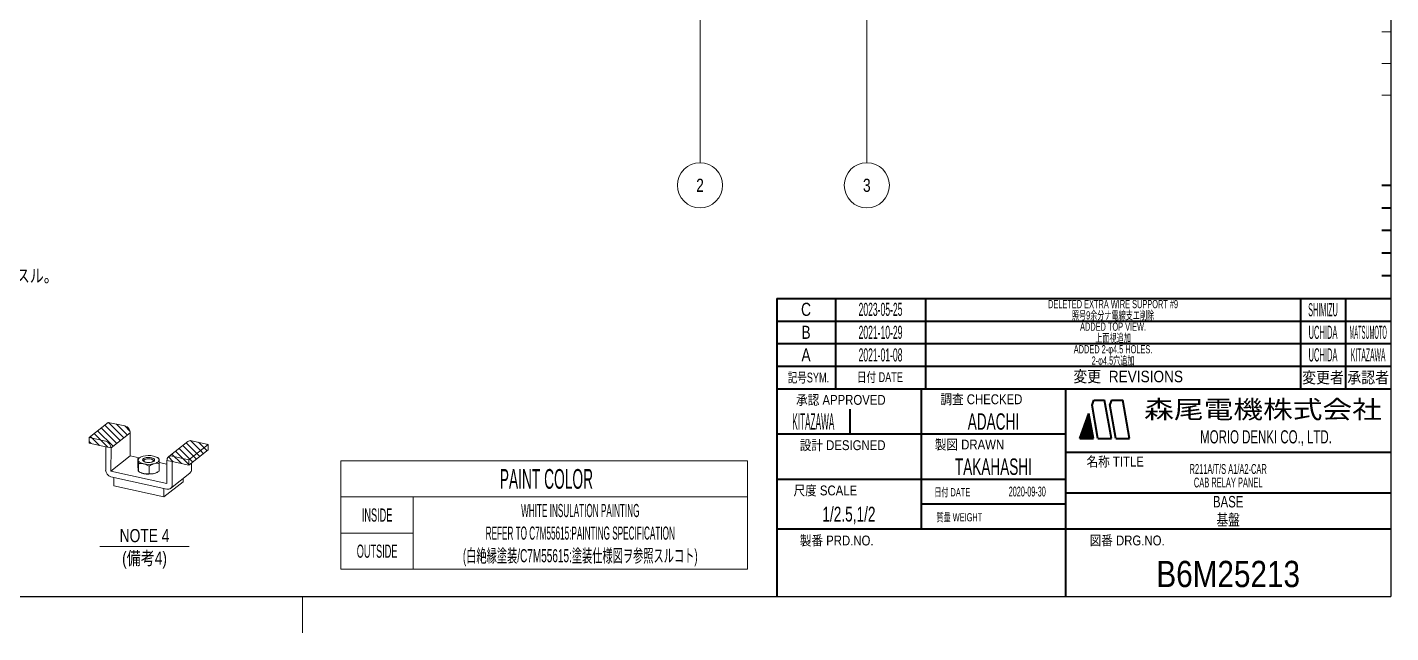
# Model space of a CAD drawing. Header units: millimetres. Extents: x 10 to 832, y 7 to 590.
# Drawn here: x 529.5 to 831.5, y 7 to 141 of the extents above; entities that cross this region are included whole.
import ezdxf
from ezdxf.enums import TextEntityAlignment as Align

# ---------------------------------------------------------------- set-up
doc = ezdxf.new("R2010")
doc.units = ezdxf.units.MM
for name, color, linetype in [('GR1_15', 7, 'Continuous'), ('図面枠B6M', 7, 'Continuous'), ('表題、部品表_01', 7, 'Continuous'), ('表題、部品表_02', 7, 'Continuous')]:
    doc.layers.add(name, color=color, linetype=linetype)
doc.styles.add('HG丸ｺﾞｼｯｸM-PRO', font='')
doc.styles.get('HG丸ｺﾞｼｯｸM-PRO').set_extended_font_data('HG丸ｺﾞｼｯｸM-PRO')
pattern_1 = [(-45, (0, 0), (0.7071068, 0.7071068), [])]

# ---------------------------------------------------------------- blocks, each defined once
blk = doc.blocks.new('BLKF023')
at = {"layer": '図面枠B6M', "color": 2, "linetype": 'Continuous', "lineweight": 25}
for p in [(831.5, 584), (9.5, 15)]:
    blk.add_line(p, (831.5, 15), dxfattribs=at)
at = {"layer": '図面枠B6M', "color": 4, "linetype": 'Continuous', "lineweight": 13}
for p, q in [((829.5, 140), (831.5, 140)), ((829.5, 133), (831.5, 133)), ((829.5, 126), (831.5, 126)), ((590.5, 7), (590.5, 15))]:
    blk.add_line(p, q, dxfattribs=at)
at = {"layer": '図面枠B6M', "color": 3, "linetype": 'Continuous', "lineweight": 35}
for p, q in [((831.5, 106), (829.5, 106)), ((831.5, 101), (829.5, 101)), ((831.5, 96), (829.5, 96)), ((831.5, 91), (829.5, 91)), ((831.5, 86), (829.5, 86)), ((695.5, 81), (831.5, 81)), ((695.5, 81), (695.5, 15)), ((708.5, 81), (708.5, 61)), ((728.5, 61), (728.5, 81)), ((811.5, 81), (811.5, 61)), ((821.5, 81), (821.5, 61)), ((695.5, 76), (831.5, 76)), ((695.5, 71), (831.5, 71)), ((695.5, 66), (831.5, 66)), ((695.5, 61), (831.5, 61)), ((727.5, 61), (727.5, 30)), ((759.5, 61), (759.5, 15)), ((765.34, 57.4), (765.73, 58.5)), ((766.64, 50), (765.34, 57.4)), ((765.73, 58.5), (768.14, 58.5)), ((769.64, 50), (768.14, 58.5)), ((769.68, 58.5), (769.32, 57.51)), ((770.64, 50), (769.32, 57.51)), ((769.68, 58.5), (772.14, 58.5)), ((773.64, 50), (772.14, 58.5)), ((711.73, 56.5), (711.73, 51)), ((762.64, 50), (764.66, 55.55)), ((763.93, 53.53), (764.85, 54.46)), ((764.01, 53.75), (764.83, 54.58)), ((764.09, 53.97), (764.81, 54.7)), ((764.17, 54.19), (764.79, 54.82)), ((764.25, 54.42), (764.77, 54.94)), ((764.33, 54.64), (764.75, 55.06)), ((764.41, 54.86), (764.73, 55.18)), ((764.49, 55.08), (764.71, 55.3)), ((764.57, 55.31), (764.68, 55.42)), ((764.65, 55.53), (764.66, 55.54)), ((765.64, 50), (764.66, 55.55)), ((762.66, 50), (765.19, 52.53)), ((762.71, 50.19), (765.17, 52.65)), ((762.79, 50.41), (765.15, 52.77)), ((762.8, 50), (765.21, 52.41)), ((762.87, 50.64), (765.13, 52.89)), ((762.94, 50), (765.24, 52.29)), ((762.95, 50.86), (765.11, 53.01)), ((763.04, 51.08), (765.09, 53.13)), ((763.08, 50), (765.26, 52.17)), ((763.12, 51.3), (765.07, 53.25)), ((763.2, 51.53), (765.05, 53.37)), ((763.22, 50), (765.28, 52.05)), ((763.28, 51.75), (765.02, 53.49)), ((763.36, 51.97), (765, 53.61)), ((763.36, 50), (765.3, 51.93)), ((763.44, 52.19), (764.98, 53.73)), ((763.51, 50), (765.32, 51.81)), ((763.52, 52.42), (764.96, 53.86)), ((763.6, 52.64), (764.94, 53.98)), ((763.65, 50), (765.34, 51.69)), ((763.68, 52.86), (764.92, 54.1)), ((763.76, 53.08), (764.9, 54.22)), ((763.79, 50), (765.36, 51.57)), ((763.84, 53.31), (764.88, 54.34)), ((763.93, 50), (765.38, 51.45)), ((695.5, 51), (759.5, 51)), ((762.64, 50), (765.64, 50)), ((764.07, 50), (765.41, 51.33)), ((764.21, 50), (765.43, 51.21)), ((764.35, 50), (765.45, 51.09)), ((764.5, 50), (765.47, 50.97)), ((764.64, 50), (765.49, 50.85)), ((764.78, 50), (765.51, 50.73)), ((764.92, 50), (765.53, 50.61)), ((765.06, 50), (765.55, 50.49)), ((765.2, 50), (765.58, 50.37)), ((765.34, 50), (765.6, 50.25)), ((765.49, 50), (765.62, 50.13)), ((765.63, 50), (765.64, 50.01)), ((766.64, 50), (769.64, 50)), ((770.64, 50), (773.64, 50)), ((759.5, 47), (831.5, 47)), ((695.5, 41), (759.5, 41)), ((759.5, 38), (831.5, 38)), ((727.5, 35.5), (759.5, 35.5)), ((695.5, 30), (831.5, 30))]:
    blk.add_line(p, q, dxfattribs=at)
at = {"layer": '図面枠B6M', "color": 4, "linetype": 'Continuous', "lineweight": 13, "style": 'HG丸ｺﾞｼｯｸM-PRO'}
for s, height, width, p in [('記号SYM.', 2.182, 0.69227, (702.53, 63.49)), ('日付 DATE', 2.182, 0.692507, (718.37, 63.58)), ('変更  REVISIONS', 2.5455, 0.887352, (773.35, 63.72)), ('変更者', 2.545, 0.887717, (816.5, 63.5)), ('承認者', 2.545, 0.887717, (826.5, 63.5)), ('承認 APPROVED', 2.1818, 0.863151, (709.71, 58.54)), ('調査 CHECKED', 2.182, 0.863174, (740.84, 58.67)), ('設計 DESIGNED', 2.1818, 0.862613, (710.11, 48.51)), ('製図 DRAWN', 2.182, 0.863099, (738.2, 48.65)), ('名称 TITLE', 2.182, 0.862489, (770.47, 44.87)), ('尺度 SCALE', 2.182, 0.862581, (706.28, 38.49)), ('日付 DATE', 1.818, 0.618255, (734.38, 38.09)), ('質量 WEIGHT', 1.818, 0.618812, (735.96, 32.55)), ('製番 PRD.NO.', 2.182, 0.863299, (708.79, 27.41)), ('図番 DRG.NO.', 2.182, 0.863083, (773.12, 27.42))]:
    blk.add_text(s, height=height, dxfattribs=dict(at, width=width)).set_placement(p, align=Align.MIDDLE_CENTER)
at = {"layer": '図面枠B6M', "color": 2, "linetype": 'Continuous', "lineweight": 25, "style": 'HG丸ｺﾞｼｯｸM-PRO', "width": 1.206081}
blk.add_text('森尾電機株式会社', height=4, dxfattribs=at).set_placement((803.22, 56.43), align=Align.MIDDLE_CENTER)
at = {"layer": '図面枠B6M', "color": 3, "linetype": 'Continuous', "lineweight": 35, "style": 'HG丸ｺﾞｼｯｸM-PRO', "width": 0.652197}
blk.add_text('MORIO DENKI CO., LTD.', height=2.9091, dxfattribs=at).set_placement((803.88, 50.36), align=Align.MIDDLE_CENTER)
blk = doc.blocks.new('BLKF024')
at = {"layer": '図面枠B6M', "color": 3, "linetype": 'Continuous', "lineweight": 35, "style": 'HG丸ｺﾞｼｯｸM-PRO'}
for s, height, width, p in [('C', 2.91, 0.782198, (702, 78.58)), ('2023-05-25', 2.909, 0.488281, (718.5, 78.58)), ('ADDED TOP VIEW.', 1.8182, 0.618072, (770, 74.75)), ('B', 2.91, 0.78204, (702, 73.5)), ('2021-10-29', 2.909, 0.488281, (718.5, 73.5)), ('UCHIDA', 2.909, 0.415827, (816.5, 73.5)), ('MATSUMOTO', 2.909, 0.26157, (826.5, 73.5)), ('A', 2.91, 0.782973, (702, 68.5)), ('2021-01-08', 2.909, 0.488281, (718.5, 68.5)), ('ADDED 2-φ4.5 HOLES.', 1.8182, 0.61842, (770, 69.75)), ('UCHIDA', 2.909, 0.415827, (816.5, 68.5)), ('KITAZAWA', 3.636, 0.374534, (703.61, 53.75)), ('ADACHI', 3.636, 0.619335, (743.5, 53.75)), ('TAKAHASHI', 3.636, 0.618927, (743.5, 43.75)), ('R211A/T/S A1/A2-CAR', 2.1818, 0.521924, (795.5, 43.25)), ('2020-09-30', 2.182, 0.482412, (751, 38.25)), ('CAB RELAY PANEL', 2.1818, 0.522797, (795.5, 40.25)), ('BASE', 2.545, 0.743291, (795.5, 36)), ('1/2.5,1/2', 3.273, 0.691148, (711.5, 33.25)), ('B6M25213', 5.818, 0.845653, (795.5, 20))]:
    blk.add_text(s, height=height, dxfattribs=dict(at, width=width)).set_placement(p, align=Align.MIDDLE_CENTER)
blk = doc.blocks.new('BLKF048')
at = {"layer": '表題、部品表_01', "color": 4, "linetype": 'Continuous', "lineweight": 13}
for p, q in [((689, 45.05), (599, 45.05)), ((599, 45.05), (599, 21.05)), ((689, 21.05), (689, 45.05)), ((599, 37.05), (689, 37.05)), ((615, 37.05), (615, 21.05)), ((599, 29.05), (615, 29.05)), ((599, 21.05), (689, 21.05))]:
    blk.add_line(p, q, dxfattribs=at)
at = {"layer": '表題、部品表_01', "color": 4, "linetype": 'Continuous', "lineweight": 13, "style": 'HG丸ｺﾞｼｯｸM-PRO'}
for s, height, width, p in [('PAINT COLOR', 4.3636, 0.522273, (644.5, 41.05)), ('INSIDE', 2.909, 0.521235, (607, 33.05)), ('OUTSIDE', 2.909, 0.521235, (607, 25.05))]:
    blk.add_text(s, height=height, dxfattribs=dict(at, width=width)).set_placement(p, align=Align.MIDDLE_CENTER)
blk = doc.blocks.new('BLKF047')
at = {"layer": '表題、部品表_01', "color": 4, "linetype": 'Continuous', "lineweight": 13}
blk.add_blockref('BLKF048', (0, 0), dxfattribs=at)
at = {"layer": '表題、部品表_01', "color": 4, "linetype": 'Continuous', "lineweight": 13, "style": 'HG丸ｺﾞｼｯｸM-PRO'}
for s, width, p in [('WHITE INSULATION PAINTING', 0.464685, (652, 34.05)), ('REFER TO C7M55615:PAINTING SPECIFICATION', 0.464716, (652, 29.05)), ('(白絶縁塗装/C7M55615:塗装仕様図ヲ参照スルコト)', 0.570008, (652, 24.05))]:
    blk.add_text(s, height=2.9091, dxfattribs=dict(at, width=width)).set_placement(p, align=Align.MIDDLE_CENTER)
blk = doc.blocks.new('BLKF060')
at = {"layer": '表題、部品表_02', "color": 4, "linetype": 'Continuous', "lineweight": 13}
for p, q in [((554.1, 45.09), (554.08, 45.21)), ((554.16, 44.98), (554.1, 45.09)), ((554.25, 44.88), (554.16, 44.98)), ((554.36, 44.78), (554.25, 44.88)), ((554.51, 44.68), (554.36, 44.78)), ((554.68, 44.59), (554.51, 44.68)), ((554.87, 44.51), (554.68, 44.59)), ((555.08, 44.44), (554.87, 44.51)), ((555.31, 44.39), (555.08, 44.44))]:
    blk.add_line(p, q, dxfattribs=at)
blk = doc.blocks.new('BLKF061')
at = {"layer": '表題、部品表_02', "color": 4, "linetype": 'Continuous', "lineweight": 13}
for p, q in [((554.12, 45.43), (554.08, 45.32)), ((554.08, 45.32), (554.08, 45.21)), ((554.18, 45.54), (554.12, 45.43)), ((554.28, 45.65), (554.18, 45.54)), ((554.41, 45.74), (554.28, 45.65)), ((554.56, 45.84), (554.41, 45.74)), ((554.74, 45.92), (554.56, 45.84)), ((554.94, 46), (554.74, 45.92)), ((555.15, 46.06), (554.94, 46))]:
    blk.add_line(p, q, dxfattribs=at)
blk = doc.blocks.new('BLKF062')
at = {"layer": '表題、部品表_02', "color": 4, "linetype": 'Continuous', "lineweight": 13}
for p, q in [((557.47, 46.1), (557.7, 46.04)), ((557.7, 46.04), (557.91, 45.97)), ((557.91, 45.97), (558.1, 45.89)), ((558.1, 45.89), (558.27, 45.8)), ((558.27, 45.8), (558.42, 45.71)), ((558.42, 45.71), (558.53, 45.61)), ((558.53, 45.61), (558.62, 45.5)), ((558.62, 45.5), (558.68, 45.39)), ((558.68, 45.39), (558.7, 45.28))]:
    blk.add_line(p, q, dxfattribs=at)
blk = doc.blocks.new('BLKF063')
at = {"layer": '表題、部品表_02', "color": 4, "linetype": 'Continuous', "lineweight": 13}
for p, q in [((557.84, 44.49), (557.62, 44.42)), ((558.04, 44.56), (557.84, 44.49)), ((558.22, 44.65), (558.04, 44.56)), ((558.37, 44.74), (558.22, 44.65)), ((558.5, 44.84), (558.37, 44.74)), ((558.59, 44.94), (558.5, 44.84)), ((558.66, 45.05), (558.59, 44.94)), ((558.7, 45.16), (558.66, 45.05)), ((558.7, 45.28), (558.7, 45.16))]:
    blk.add_line(p, q, dxfattribs=at)
blk = doc.blocks.new('BLKF064')
at = {"layer": '表題、部品表_02', "color": 4, "linetype": 'Continuous', "lineweight": 13}
for p, q in [((555.08, 45.33), (555.07, 45.25)), ((555.12, 45.4), (555.08, 45.33)), ((555.19, 45.48), (555.12, 45.4)), ((555.28, 45.55), (555.19, 45.48)), ((555.4, 45.61), (555.28, 45.55)), ((555.53, 45.66), (555.4, 45.61)), ((555.68, 45.71), (555.53, 45.66)), ((555.85, 45.75), (555.68, 45.71)), ((556.03, 45.77), (555.85, 45.75)), ((556.21, 45.79), (556.03, 45.77)), ((556.4, 45.8), (556.21, 45.79)), ((556.59, 45.79), (556.4, 45.8)), ((556.77, 45.77), (556.59, 45.79)), ((556.95, 45.74), (556.77, 45.77)), ((557.11, 45.7), (556.95, 45.74)), ((557.26, 45.66), (557.11, 45.7)), ((557.4, 45.6), (557.26, 45.66)), ((557.51, 45.54), (557.4, 45.6)), ((557.6, 45.47), (557.51, 45.54)), ((557.66, 45.39), (557.6, 45.47)), ((557.7, 45.31), (557.66, 45.39)), ((557.71, 45.24), (557.7, 45.31)), ((555.07, 45.25), (555.08, 45.17)), ((555.08, 45.17), (555.12, 45.09)), ((555.12, 45.09), (555.18, 45.02)), ((555.18, 45.02), (555.27, 44.95)), ((555.27, 44.95), (555.38, 44.88)), ((555.38, 44.88), (555.51, 44.83)), ((555.51, 44.83), (555.66, 44.78)), ((555.66, 44.78), (555.83, 44.74)), ((555.83, 44.74), (556.01, 44.71)), ((556.01, 44.71), (556.19, 44.69)), ((556.19, 44.69), (556.38, 44.69)), ((556.38, 44.69), (556.57, 44.69)), ((556.57, 44.69), (556.75, 44.71)), ((556.75, 44.71), (556.93, 44.74)), ((556.93, 44.74), (557.1, 44.77)), ((557.1, 44.77), (557.25, 44.82)), ((557.25, 44.82), (557.38, 44.87)), ((557.38, 44.87), (557.5, 44.94)), ((557.5, 44.94), (557.59, 45.01)), ((557.59, 45.01), (557.66, 45.08)), ((557.66, 45.08), (557.7, 45.16)), ((557.7, 45.16), (557.71, 45.24))]:
    blk.add_line(p, q, dxfattribs=at)
blk = doc.blocks.new('BLKF065')
at = {"layer": '表題、部品表_02', "color": 4, "linetype": 'Continuous', "lineweight": 13}
for p, q in [((555.82, 45.45), (555.97, 45.49)), ((555.97, 45.49), (556.14, 45.51)), ((556.14, 45.51), (556.31, 45.52)), ((556.31, 45.52), (556.48, 45.52)), ((556.48, 45.52), (556.65, 45.51)), ((556.65, 45.51), (556.81, 45.49)), ((556.81, 45.49), (556.96, 45.45)), ((556.96, 45.45), (557.1, 45.41)), ((557.1, 45.41), (557.21, 45.36)), ((557.21, 45.36), (557.31, 45.3)), ((557.35, 44.88), (557.28, 44.83)), ((557.31, 45.3), (557.38, 45.23)), ((557.41, 44.95), (557.35, 44.88)), ((557.38, 45.23), (557.43, 45.16)), ((557.45, 45.02), (557.41, 44.95)), ((557.43, 45.16), (557.45, 45.09)), ((557.45, 45.09), (557.45, 45.02))]:
    blk.add_line(p, q, dxfattribs=at)
blk = doc.blocks.new('BLKF066')
at = {"layer": '表題、部品表_02', "color": 4, "linetype": 'Continuous', "lineweight": 13}
for p, q in [((555.4, 45.24), (555.47, 45.3)), ((555.47, 45.3), (555.57, 45.36)), ((555.57, 45.36), (555.69, 45.41)), ((555.69, 45.41), (555.82, 45.45)), ((555.33, 45.1), (555.35, 45.17)), ((555.33, 45.03), (555.33, 45.1)), ((555.37, 44.95), (555.33, 45.03)), ((555.35, 45.17), (555.4, 45.24)), ((555.43, 44.89), (555.37, 44.95)), ((555.5, 44.83), (555.43, 44.89))]:
    blk.add_line(p, q, dxfattribs=at)
blk = doc.blocks.new('BLKF059')
at = {"layer": '表題、部品表_02', "color": 4, "linetype": 'Continuous', "lineweight": 13}
for p, q in [((543.2, 50.18), (547.47, 53.57)), ((547.47, 53.57), (551.16, 52.76)), ((543.2, 48.97), (543.2, 50.18)), ((543.2, 50.18), (546.89, 49.37)), ((543.2, 48.97), (546.89, 48.16)), ((552.34, 51.28), (552.33, 46.14)), ((565.07, 49.32), (560.9, 46.01)), ((565.32, 45.28), (569.59, 48.67)), ((565.91, 49.49), (569.59, 48.67)), ((569.59, 48.67), (569.59, 47.46)), ((546.89, 48.16), (546.88, 43.01)), ((548.07, 47.89), (548.06, 42.75)), ((548.06, 42.75), (552.33, 46.14)), ((552.33, 46.14), (554.31, 45.7)), ((554.48, 45.79), (554.02, 45.53)), ((554.02, 43.83), (554.02, 45.53)), ((554.58, 45.85), (554.47, 45.79)), ((558.37, 45.75), (558.2, 45.84)), ((561.63, 46.1), (565.32, 45.28)), ((565.32, 44.07), (569.59, 47.46)), ((548.06, 42.75), (560.44, 40)), ((554.13, 42.72), (554.13, 44.41)), ((554.41, 42.56), (554.58, 42.47)), ((556.49, 42.19), (556.49, 43.88)), ((558.19, 42.46), (558.3, 42.52)), ((558.74, 44.71), (560.45, 44.34)), ((558.75, 42.79), (558.75, 44.48)), ((560.44, 40), (560.45, 45.15)), ((561.27, 38.96), (565.54, 42.35)), ((561.62, 39.74), (561.63, 44.89)), ((561.63, 44.89), (565.32, 44.07)), ((565.32, 45.28), (565.32, 44.07)), ((565.9, 43.13), (565.9, 44.53)), ((548.05, 41.54), (560.44, 38.79)), ((548.72, 39.5), (548.72, 41.39)), ((559.78, 38.94), (548.72, 41.39)), ((559.78, 37.05), (548.72, 39.5)), ((564.05, 40.43), (559.78, 37.05)), ((564.05, 40.43), (564.05, 41.16)), ((559.78, 37.05), (559.78, 38.94))]:
    blk.add_line(p, q, dxfattribs=at)
for centre, radius, start, end in [((550.78, 51.24), 1.56, 1.4197, 75.8906), ((546.51, 47.86), 1.56, 1.4111, 75.8992), ((565.66, 48.54), 0.976, 75.5956, 127.0666), ((556.39, 41.06), 5.16, 77.8925, 103.8222), ((561.39, 45.19), 0.94, 75.0011, 182.5569), ((548.43, 43.05), 1.56, 181.4111, 255.8992), ((555.89, 45.08), 2.92, 243.2098, 258.4491), ((556.39, 49.43), 5.16, 257.8925, 283.8222), ((556.95, 44.92), 2.75, 284.0615, 296.8354), ((564.92, 43.1), 0.979, 309.8549, 1.8466), ((556.39, 47.25), 5.15, 257.875, 283.8397), ((560.69, 39.7), 0.94, 255.0011, 2.5569)]:
    blk.add_arc(centre, radius, start, end, dxfattribs=at)
for points, knots in [([(554.08, 45.21), (554.07, 45.25), (554.06, 45.32), (554.05, 45.44), (554.04, 45.5), (554.03, 45.52), (554.02, 45.53)], [0, 0, 0, 0, 0.215128, 0.430296, 0.872654, 1, 1, 1, 1]), ([(558.37, 45.75), (558.41, 45.73), (558.51, 45.68), (558.6, 45.62), (558.65, 45.59)], [0, 0, 0, 0, 0.481354, 1, 1, 1, 1]), ([(558.65, 45.59), (558.66, 45.57), (558.67, 45.54), (558.69, 45.43), (558.7, 45.35), (558.7, 45.29), (558.7, 45.28)], [0, 0, 0, 0, 0.460348, 0.696367, 0.932311, 1, 1, 1, 1]), ([(554.07, 43.03), (554.07, 43.08), (554.06, 43.17), (554.05, 43.38), (554.03, 43.61), (554.02, 43.79), (554.02, 43.83)], [0, 0, 0, 0, 0.215128, 0.430296, 0.872654, 1, 1, 1, 1]), ([(554.13, 42.72), (554.12, 42.74), (554.11, 42.77), (554.09, 42.88), (554.08, 42.97), (554.07, 43.02), (554.07, 43.03)], [0, 0, 0, 0, 0.460348, 0.696367, 0.932311, 1, 1, 1, 1]), ([(554.13, 44.41), (554.12, 44.55), (554.11, 44.77), (554.09, 45.01), (554.08, 45.13), (554.08, 45.19), (554.08, 45.21)], [0, 0, 0, 0, 0.4603482, 0.6963674, 0.9323114, 1, 1, 1, 1]), ([(555.31, 44.39), (555.22, 44.4), (555.05, 44.44), (554.7, 44.46), (554.39, 44.45), (554.18, 44.41), (554.13, 44.41)], [0, 0, 0, 0, 0.215128, 0.430296, 0.872654, 1, 1, 1, 1]), ([(555.31, 42.21), (555.22, 42.24), (555.05, 42.28), (554.7, 42.41), (554.39, 42.56), (554.17, 42.69), (554.13, 42.72)], [0, 0, 0, 0, 0.215128, 0.430296, 0.872654, 1, 1, 1, 1]), ([(556.49, 43.88), (556.32, 43.98), (556.05, 44.13), (555.68, 44.28), (555.46, 44.35), (555.34, 44.38), (555.31, 44.39)], [0, 0, 0, 0, 0.460348, 0.696367, 0.932311, 1, 1, 1, 1]), ([(557.62, 44.42), (557.55, 44.4), (557.32, 44.33), (556.94, 44.16), (556.64, 43.98), (556.49, 43.88)], [0, 0, 0, 0, 0.1893052, 0.5904964, 1, 1, 1, 1]), ([(558.75, 44.48), (558.66, 44.49), (558.43, 44.51), (558.05, 44.51), (557.77, 44.45), (557.62, 44.42)], [0, 0, 0, 0, 0.261593, 0.62726, 1, 1, 1, 1]), ([(558.75, 42.79), (558.66, 42.72), (558.43, 42.58), (558.05, 42.38), (557.76, 42.29), (557.62, 42.25)], [0, 0, 0, 0, 0.261593, 0.62726, 1, 1, 1, 1]), ([(558.7, 45.28), (558.71, 45.23), (558.71, 45.15), (558.73, 44.93), (558.74, 44.7), (558.75, 44.52), (558.75, 44.48)], [0, 0, 0, 0, 0.2151275, 0.4302959, 0.8726542, 1, 1, 1, 1]), ([(556.49, 42.19), (556.31, 42.17), (556.05, 42.14), (555.67, 42.15), (555.46, 42.18), (555.33, 42.21), (555.31, 42.21)], [0, 0, 0, 0, 0.460348, 0.696367, 0.932311, 1, 1, 1, 1]), ([(557.62, 42.25), (557.55, 42.23), (557.32, 42.18), (556.94, 42.15), (556.64, 42.18), (556.49, 42.19)], [0, 0, 0, 0, 0.189305, 0.590496, 1, 1, 1, 1])]:
    blk.add_open_spline(points, degree=3, knots=knots, dxfattribs=at)
for name in ['BLKF061', 'BLKF064', 'BLKF066', 'BLKF065', 'BLKF062', 'BLKF060', 'BLKF063']:
    blk.add_blockref(name, (0, 0), dxfattribs=at)

msp = doc.modelspace()

# ---------------------------------------------------------------- hatches: boundary and pattern name
at = {"layer": '表題、部品表_02', "linetype": 'Continuous', "lineweight": 13}
h = msp.add_hatch(dxfattribs=at)
h.set_pattern_fill('_USER', color=4, angle=-45, style=0, pattern_type=0)
h.set_pattern_definition(pattern_1)
edge = h.paths.add_edge_path(flags=0)
edge.add_line((551.16, 52.76), (547.47, 53.57))
edge.add_line((547.47, 53.57), (543.2, 50.18))
edge.add_line((543.2, 50.18), (546.89, 49.37))
edge.add_arc((546.51, 47.86), 1.56, 1.4111, 75.8992, ccw=False)
edge.add_line((548.07, 47.89), (552.34, 51.28))
edge.add_arc((550.78, 51.24), 1.56, 1.4197, 75.8906)
edge = h.paths.add_edge_path(flags=0)
edge.add_line((546.89, 49.37), (543.2, 50.18))
edge.add_line((543.2, 50.18), (543.2, 48.97))
edge.add_line((543.2, 48.97), (546.89, 48.16))
edge.add_line((546.89, 48.16), (548.07, 47.89))
edge.add_arc((546.51, 47.86), 1.56, 1.4111, 62.0359)
edge.add_arc((546.51, 47.86), 1.56, 62.0359, 75.8992)
h = msp.add_hatch(dxfattribs=at)
h.set_pattern_fill('_USER', color=4, angle=-45, style=0, pattern_type=0)
h.set_pattern_definition(pattern_1)
edge = h.paths.add_edge_path(flags=0)
edge.add_line((565.32, 45.28), (561.63, 46.1))
edge.add_arc((561.39, 45.19), 0.94, 75.0011, 182.5569)
edge.add_line((560.45, 45.15), (561.63, 44.89))
edge.add_line((561.63, 44.89), (565.32, 44.07))
edge.add_line((565.32, 44.07), (565.32, 45.28))
edge = h.paths.add_edge_path(flags=0)
edge.add_line((569.59, 48.67), (565.91, 49.49))
edge.add_arc((565.66, 48.54), 0.976, 75.5956, 127.0666)
edge.add_line((565.07, 49.32), (560.8, 45.93))
edge.add_line((560.8, 45.93), (560.82, 45.94))
edge.add_arc((561.39, 45.19), 0.94, 75.0011, 127.5481, ccw=False)
edge.add_line((561.63, 46.1), (565.32, 45.28))
edge.add_line((565.32, 45.28), (566.51, 46.22))
edge.add_line((566.51, 46.22), (569.59, 48.67))
h.paths.add_polyline_path([(569.59, 47.46), (569.59, 48.67), (565.32, 45.28), (565.32, 44.07), (565.9, 44.53), (566.61, 45.09)], flags=0)

# ---------------------------------------------------------------- linework, layer by layer
at = {"layer": 'GR1_15', "color": 4, "linetype": 'Continuous', "lineweight": 13}
for p, q in [((678.52, 220.04), (678.52, 111.04)), ((715.46, 164.04), (715.46, 111.04))]:
    msp.add_line(p, q, dxfattribs=at)
for centre in [(678.52, 106.04), (715.46, 106.04)]:
    msp.add_circle(centre, 5, dxfattribs=at)
at = {"layer": '表題、部品表_02', "color": 4, "linetype": 'Continuous', "lineweight": 13}
for p, q in [((548.07, 47.89), (552.34, 51.28)), ((546.89, 48.16), (548.07, 47.89)), ((561.63, 44.89), (560.45, 45.15)), ((545.61, 26.12), (565.37, 26.12))]:
    msp.add_line(p, q, dxfattribs=at)

# ---------------------------------------------------------------- block references
at = {"layer": '図面枠B6M', "color": 4, "linetype": 'Continuous', "lineweight": 13}
msp.add_blockref('BLKF023', (0, 0), dxfattribs=at)
at = {"layer": '図面枠B6M', "color": 3, "linetype": 'Continuous', "lineweight": 35}
msp.add_blockref('BLKF024', (0, 0), dxfattribs=at)
at = {"layer": '表題、部品表_01', "color": 4, "linetype": 'Continuous', "lineweight": 13}
msp.add_blockref('BLKF047', (0, 0), dxfattribs=at)
at = {"layer": '表題、部品表_02', "color": 4, "linetype": 'Continuous', "lineweight": 13}
msp.add_blockref('BLKF059', (0, 0), dxfattribs=at)

# ---------------------------------------------------------------- texts
at = {"layer": 'GR1_15', "color": 3, "linetype": 'Continuous', "lineweight": 35, "style": 'HG丸ｺﾞｼｯｸM-PRO', "width": 0.784542}
for s, p in [('2', (678.52, 106.04)), ('3', (715.46, 106.04))]:
    msp.add_text(s, height=2.91, rotation=0, dxfattribs=at).set_placement(p, align=Align.MIDDLE_CENTER)
at = {"layer": '図面枠B6M', "color": 3, "linetype": 'Continuous', "lineweight": 35, "style": 'HG丸ｺﾞｼｯｸM-PRO'}
for s, height, width, p in [('DELETED EXTRA WIRE SUPPORT #9', 1.8182, 0.618501, (770, 79.75)), ('SHIMIZU', 2.909, 0.359252, (816.5, 78.5)), ('照号9余分ナ電線支エ削除', 1.8182, 0.619021, (770, 77.26)), ('上面視追加', 1.818, 0.618958, (770, 72.25)), ('KITAZAWA', 2.909, 0.308644, (826.5, 68.5)), ('2-φ4.5穴追加', 1.818, 0.618974, (770, 67.25)), ('基盤', 2.545, 0.741121, (795.5, 32))]:
    msp.add_text(s, height=height, dxfattribs=dict(at, width=width)).set_placement(p, align=Align.MIDDLE_CENTER)
at = {"layer": '表題、部品表_02', "color": 3, "linetype": 'Continuous', "lineweight": 35, "style": 'HG丸ｺﾞｼｯｸM-PRO', "width": 0.782028}
msp.add_text('1.下記ノアース座(照号13)ノハッチング部オヨビタップ穴ノ内部ハ塗装不要トスル。', height=2.9091, dxfattribs=at).set_placement((419.73, 86.03), align=Align.MIDDLE_LEFT)
at = {"layer": '表題、部品表_02', "color": 3, "linetype": 'Continuous', "lineweight": 35, "style": 'HG丸ｺﾞｼｯｸM-PRO'}
for s, width, p in [('NOTE 4', 0.784001, (555.49, 28.5)), ('(備考4)', 0.782427, (555.49, 23.5))]:
    msp.add_text(s, height=2.909, dxfattribs=dict(at, width=width)).set_placement(p, align=Align.MIDDLE_CENTER)

doc.saveas('drawing.dxf')
